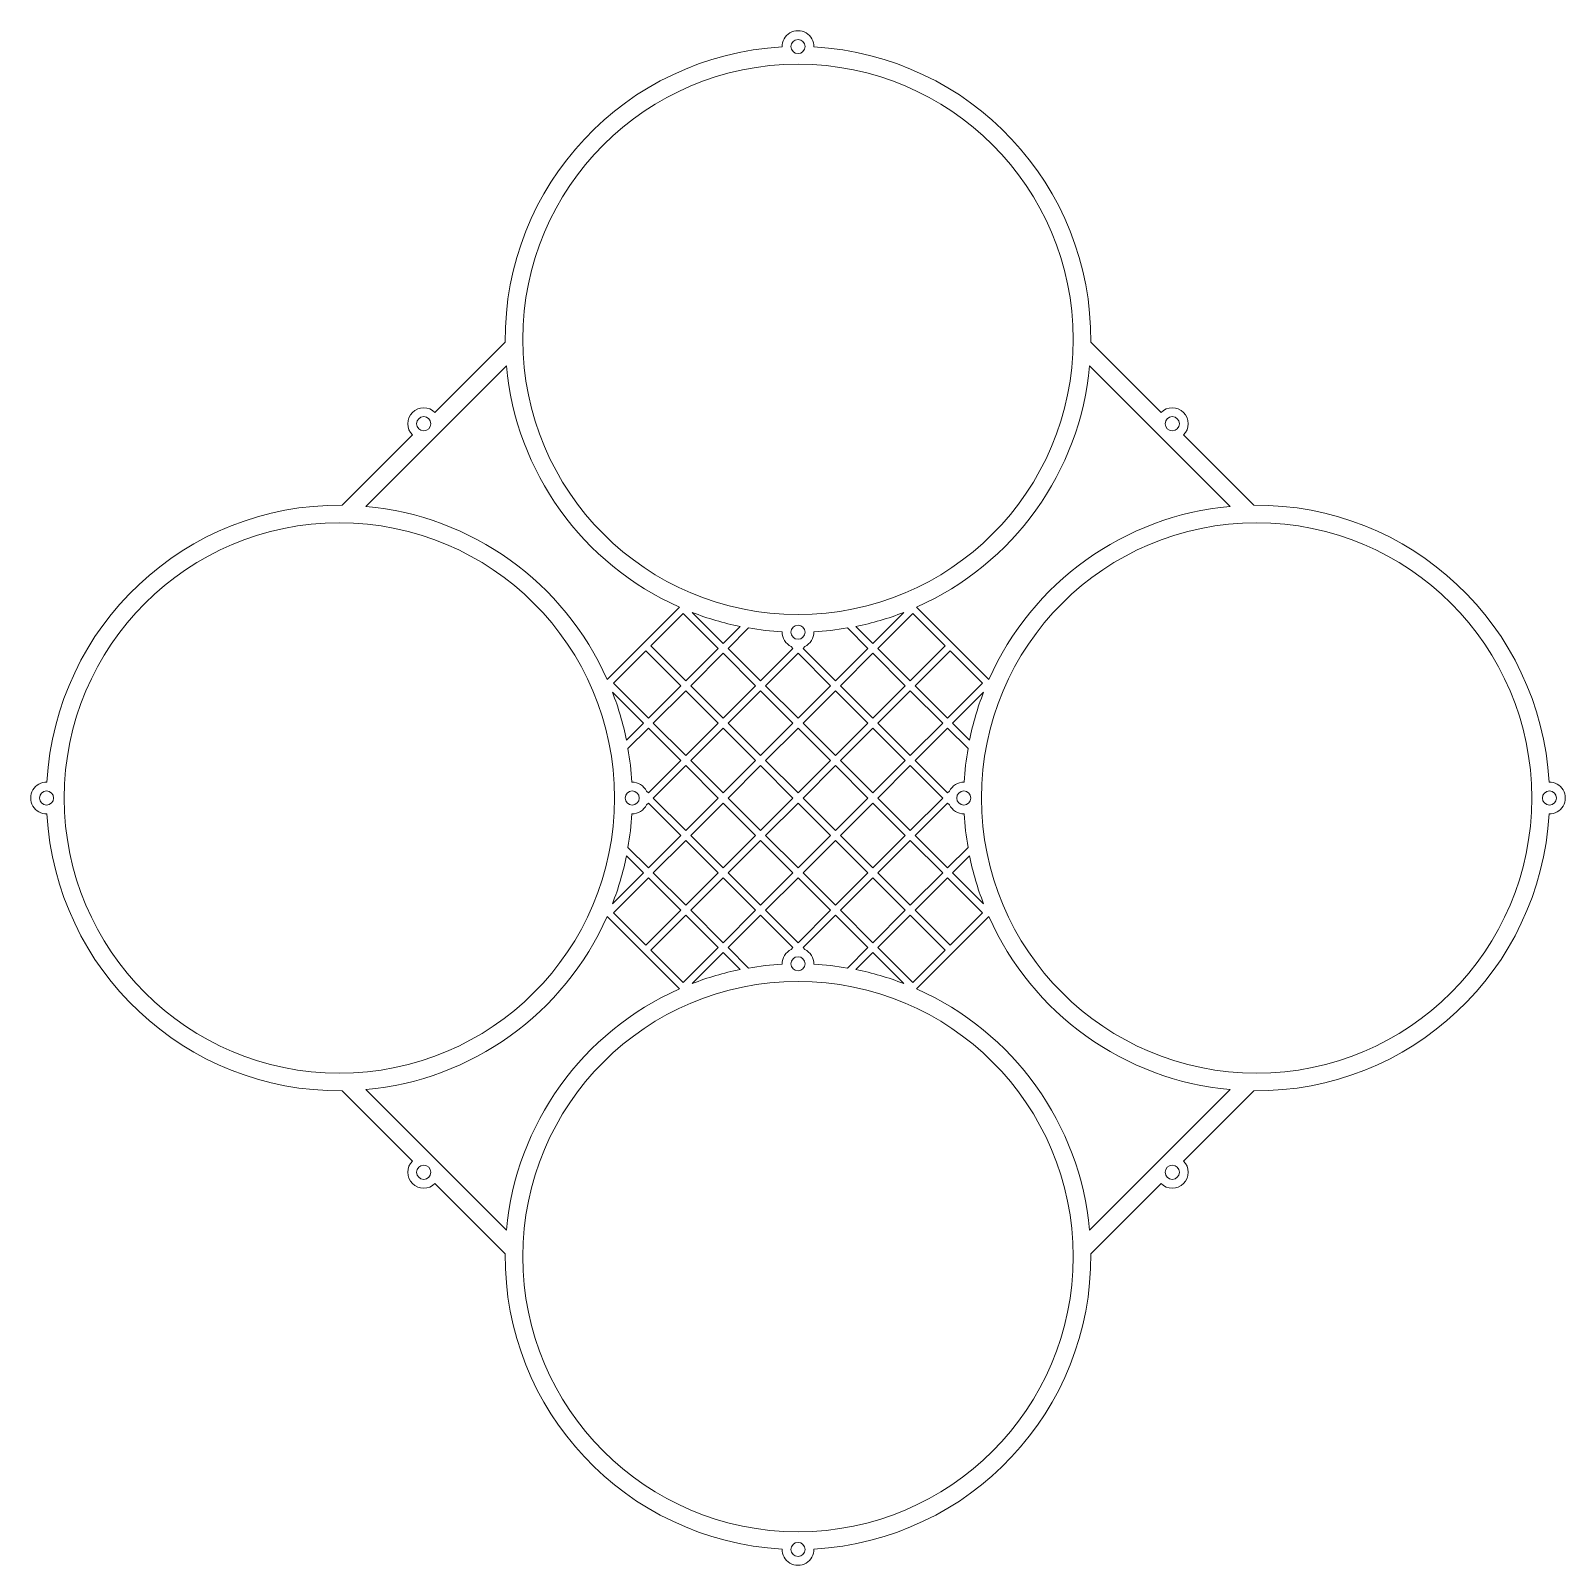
# Model space of a CAD drawing. Header units: millimetres. Extents: x -109 to 109, y -109 to 109.
import ezdxf

# ---------------------------------------------------------------- set-up
doc = ezdxf.new("R2010")
doc.units = ezdxf.units.MM
doc.layers.get('0').update_dxf_attribs({"lineweight": 0})

msp = doc.modelspace()

# ---------------------------------------------------------------- linework, layer by layer
for p, q in [((-51.46, 54.65), (-41.5, 64.61)), ((41.5, 64.61), (51.46, 54.65)), ((-61.24, 41.33), (-41.33, 61.24)), ((41.33, 61.24), (61.24, 41.33)), ((-64.61, 41.5), (-54.65, 51.46)), ((54.65, 51.46), (64.61, 41.5)), ((-16.79, 27.05), (-27.05, 16.79)), ((-16.26, 26.16), (-20.86, 21.57)), ((-11.31, 21.21), (-16.26, 26.16)), ((-10.61, 21.92), (-14.99, 26.3)), ((10.61, 21.92), (14.99, 26.3)), ((11.31, 21.21), (16.26, 26.16)), ((16.26, 26.16), (20.86, 21.57)), ((16.79, 27.05), (27.05, 16.79)), ((-10.61, 21.92), (-8.21, 24.32)), ((-9.9, 21.21), (-7.02, 24.1)), ((9.9, 21.21), (7.02, 24.1)), ((10.61, 21.92), (8.21, 24.32)), ((-21.57, 20.86), (-26.16, 16.26)), ((-16.62, 15.91), (-21.57, 20.86)), ((-15.91, 16.62), (-20.86, 21.57)), ((-15.91, 16.62), (-11.31, 21.21)), ((-15.2, 15.91), (-10.61, 20.51)), ((-6.01, 15.91), (-10.61, 20.51)), ((-5.3, 16.62), (-9.9, 21.21)), ((-5.3, 16.62), (-0.71, 21.21)), ((-4.6, 15.91), (0, 20.51)), ((-0.71, 21.21), (-0.96, 21.46)), ((4.6, 15.91), (0, 20.51)), ((0.71, 21.21), (0.96, 21.46)), ((5.3, 16.62), (0.71, 21.21)), ((5.3, 16.62), (9.9, 21.21)), ((6.01, 15.91), (10.61, 20.51)), ((15.2, 15.91), (10.61, 20.51)), ((15.91, 16.62), (11.31, 21.21)), ((15.91, 16.62), (20.86, 21.57)), ((16.62, 15.91), (21.57, 20.86)), ((21.57, 20.86), (26.16, 16.26)), ((-21.21, 11.31), (-26.16, 16.26)), ((-21.21, 11.31), (-16.62, 15.91)), ((-10.61, 11.31), (-15.2, 15.91)), ((-10.61, 11.31), (-6.01, 15.91)), ((0, 11.31), (-4.6, 15.91)), ((0, 11.31), (4.6, 15.91)), ((10.61, 11.31), (6.01, 15.91)), ((10.61, 11.31), (15.2, 15.91)), ((21.21, 11.31), (16.62, 15.91)), ((21.21, 11.31), (26.16, 16.26)), ((-21.92, 10.61), (-26.3, 14.99)), ((-20.51, 10.61), (-15.91, 15.2)), ((-11.31, 10.61), (-15.91, 15.2)), ((-9.9, 10.61), (-5.3, 15.2)), ((-0.71, 10.61), (-5.3, 15.2)), ((0.71, 10.61), (5.3, 15.2)), ((9.9, 10.61), (5.3, 15.2)), ((11.31, 10.61), (15.91, 15.2)), ((20.51, 10.61), (15.91, 15.2)), ((21.92, 10.61), (26.3, 14.99)), ((-24.32, 8.21), (-21.92, 10.61)), ((-24.1, 7.02), (-21.21, 9.9)), ((-16.62, 5.3), (-21.21, 9.9)), ((-15.91, 6.01), (-20.51, 10.61)), ((-15.91, 6.01), (-11.31, 10.61)), ((-15.2, 5.3), (-10.61, 9.9)), ((-6.01, 5.3), (-10.61, 9.9)), ((-5.3, 6.01), (-9.9, 10.61)), ((-5.3, 6.01), (-0.71, 10.61)), ((-4.6, 5.3), (0, 9.9)), ((4.6, 5.3), (0, 9.9)), ((5.3, 6.01), (0.71, 10.61)), ((5.3, 6.01), (9.9, 10.61)), ((6.01, 5.3), (10.61, 9.9)), ((15.2, 5.3), (10.61, 9.9)), ((15.91, 6.01), (11.31, 10.61)), ((15.91, 6.01), (20.51, 10.61)), ((16.62, 5.3), (21.21, 9.9)), ((24.1, 7.02), (21.21, 9.9)), ((24.32, 8.21), (21.92, 10.61)), ((-21.21, 0.71), (-16.62, 5.3)), ((-20.51, 0), (-15.91, 4.6)), ((-11.31, 0), (-15.91, 4.6)), ((-10.61, 0.71), (-15.2, 5.3)), ((-10.61, 0.71), (-6.01, 5.3)), ((-9.9, 0), (-5.3, 4.6)), ((-0.71, 0), (-5.3, 4.6)), ((0, 0.71), (-4.6, 5.3)), ((0, 0.71), (4.6, 5.3)), ((0.71, 0), (5.3, 4.6)), ((9.9, 0), (5.3, 4.6)), ((10.61, 0.71), (6.01, 5.3)), ((10.61, 0.71), (15.2, 5.3)), ((11.31, 0), (15.91, 4.6)), ((20.51, 0), (15.91, 4.6)), ((21.21, 0.71), (16.62, 5.3)), ((-21.21, 0.71), (-21.46, 0.96)), ((-15.91, -4.6), (-20.51, 0)), ((-15.91, -4.6), (-11.31, 0)), ((5.3, -4.6), (0.71, 0)), ((15.91, -4.6), (11.31, 0)), ((15.91, -4.6), (20.51, 0)), ((21.21, 0.71), (21.46, 0.96)), ((-21.46, -0.96), (-21.21, -0.71)), ((-16.62, -5.3), (-21.21, -0.71)), ((-15.2, -5.3), (-10.61, -0.71)), ((-6.01, -5.3), (-10.61, -0.71)), ((-5.3, -4.6), (-9.9, 0)), ((-5.3, -4.6), (-0.71, 0)), ((-4.6, -5.3), (0, -0.71)), ((4.6, -5.3), (0, -0.71)), ((5.3, -4.6), (9.9, 0)), ((6.01, -5.3), (10.61, -0.71)), ((15.2, -5.3), (10.61, -0.71)), ((16.62, -5.3), (21.21, -0.71)), ((21.46, -0.96), (21.21, -0.71)), ((-21.21, -9.9), (-16.62, -5.3)), ((-20.51, -10.61), (-15.91, -6.01)), ((-11.31, -10.61), (-15.91, -6.01)), ((-10.61, -9.9), (-15.2, -5.3)), ((-10.61, -9.9), (-6.01, -5.3)), ((-9.9, -10.61), (-5.3, -6.01)), ((-0.71, -10.61), (-5.3, -6.01)), ((0, -9.9), (-4.6, -5.3)), ((0, -9.9), (4.6, -5.3)), ((0.71, -10.61), (5.3, -6.01)), ((9.9, -10.61), (5.3, -6.01)), ((10.61, -9.9), (6.01, -5.3)), ((10.61, -9.9), (15.2, -5.3)), ((11.31, -10.61), (15.91, -6.01)), ((20.51, -10.61), (15.91, -6.01)), ((21.21, -9.9), (16.62, -5.3)), ((-21.92, -10.61), (-24.32, -8.21)), ((-21.21, -9.9), (-24.1, -7.02)), ((21.21, -9.9), (24.1, -7.02)), ((21.92, -10.61), (24.32, -8.21)), ((-26.3, -14.99), (-21.92, -10.61)), ((-15.91, -15.2), (-20.51, -10.61)), ((-15.91, -15.2), (-11.31, -10.61)), ((-5.3, -15.2), (-9.9, -10.61)), ((-5.3, -15.2), (-0.71, -10.61)), ((5.3, -15.2), (0.71, -10.61)), ((5.3, -15.2), (9.9, -10.61)), ((15.91, -15.2), (11.31, -10.61)), ((15.91, -15.2), (20.51, -10.61)), ((26.3, -14.99), (21.92, -10.61)), ((-26.16, -16.26), (-21.21, -11.31)), ((-16.62, -15.91), (-21.21, -11.31)), ((-15.2, -15.91), (-10.61, -11.31)), ((-6.01, -15.91), (-10.61, -11.31)), ((-4.6, -15.91), (0, -11.31)), ((4.6, -15.91), (0, -11.31)), ((6.01, -15.91), (10.61, -11.31)), ((15.2, -15.91), (10.61, -11.31)), ((16.62, -15.91), (21.21, -11.31)), ((26.16, -16.26), (21.21, -11.31)), ((-27.05, -16.79), (-16.79, -27.05)), ((-26.16, -16.26), (-21.57, -20.86)), ((-21.57, -20.86), (-16.62, -15.91)), ((-20.86, -21.57), (-15.91, -16.62)), ((-11.31, -21.21), (-15.91, -16.62)), ((-10.61, -20.51), (-15.2, -15.91)), ((-10.61, -20.51), (-6.01, -15.91)), ((-9.9, -21.21), (-5.3, -16.62)), ((-0.71, -21.21), (-5.3, -16.62)), ((0, -20.51), (-4.6, -15.91)), ((0, -20.51), (4.6, -15.91)), ((0.71, -21.21), (5.3, -16.62)), ((9.9, -21.21), (5.3, -16.62)), ((10.61, -20.51), (6.01, -15.91)), ((10.61, -20.51), (15.2, -15.91)), ((11.31, -21.21), (15.91, -16.62)), ((20.86, -21.57), (15.91, -16.62)), ((21.57, -20.86), (16.62, -15.91)), ((16.79, -27.05), (27.05, -16.79)), ((21.57, -20.86), (26.16, -16.26)), ((-20.86, -21.57), (-16.26, -26.16)), ((-16.26, -26.16), (-11.31, -21.21)), ((-7.02, -24.1), (-9.9, -21.21)), ((-0.96, -21.46), (-0.71, -21.21)), ((0.96, -21.46), (0.71, -21.21)), ((7.02, -24.1), (9.9, -21.21)), ((16.26, -26.16), (11.31, -21.21)), ((16.26, -26.16), (20.86, -21.57)), ((-14.99, -26.3), (-10.61, -21.92)), ((-8.21, -24.32), (-10.61, -21.92)), ((8.21, -24.32), (10.61, -21.92)), ((14.99, -26.3), (10.61, -21.92)), ((-64.61, -41.5), (-54.65, -51.46)), ((-61.24, -41.33), (-41.33, -61.24)), ((61.24, -41.33), (41.33, -61.24)), ((64.61, -41.5), (54.65, -51.46)), ((-51.46, -54.65), (-41.5, -64.61)), ((51.46, -54.65), (41.5, -64.61))]:
    msp.add_line(p, q)
for centre, radius in [((0, 106.5), 1), ((0, 65), 39), ((-53.05, 53.05), 1), ((53.05, 53.05), 1), ((-65, 0), 39), ((65, 0), 39), ((0, 23.5), 1), ((-106.5, 0), 1), ((-23.5, 0), 1), ((23.5, 0), 1), ((106.5, 0), 1), ((0, -23.5), 1), ((0, -65), 39), ((-53.05, -53.05), 1), ((53.05, -53.05), 1), ((0, -106.5), 1)]:
    msp.add_circle(centre, radius)
for centre, radius, start, end in [((0, 106.5), 2.25, 358.4466, 181.5534), ((0, 65), 41.5, 93.1068, 180.5376), ((0, 65), 41.5, 359.4624, 86.8932), ((0, 65), 41.5, 185.1932, 246.1327), ((0, 65), 41.5, 293.8673, 354.8068), ((-53.05, 53.05), 2.25, 45, 225), ((53.05, 53.05), 2.25, 315, 135), ((-65, 0), 41.5, 89.4624, 176.8932), ((-65, 0), 41.5, 23.8673, 84.8068), ((65, 0), 41.5, 95.1932, 156.1327), ((65, 0), 41.5, 3.1068, 90.5376), ((0, 65), 41.5, 248.8304, 258.5937), ((0, 65), 41.5, 281.4063, 291.1696), ((0, 65), 41.5, 260.2676, 266.8932), ((0, 65), 41.5, 273.1068, 279.7324), ((0, 23.5), 2.25, 178.4466, 244.7979), ((0, 23.5), 2.25, 295.2021, 1.5534), ((-65, 0), 41.5, 11.4063, 21.1696), ((65, 0), 41.5, 158.8304, 168.5937), ((-65, 0), 41.5, 3.1068, 9.7324), ((65, 0), 41.5, 170.2676, 176.8932), ((-106.5, 0), 2.25, 88.4466, 271.5534), ((-23.5, 0), 2.25, 25.2021, 91.5534), ((23.5, 0), 2.25, 88.4466, 154.7979), ((106.5, 0), 2.25, 268.4466, 91.5534), ((-23.5, 0), 2.25, 268.4466, 334.7979), ((23.5, 0), 2.25, 205.2021, 271.5534), ((-65, 0), 41.5, 183.1068, 270.5376), ((-65, 0), 41.5, 350.2676, 356.8932), ((65, 0), 41.5, 183.1068, 189.7324), ((65, 0), 41.5, 269.4624, 356.8932), ((-65, 0), 41.5, 338.8304, 348.5937), ((65, 0), 41.5, 191.4063, 201.1696), ((-65, 0), 41.5, 275.1932, 336.1327), ((65, 0), 41.5, 203.8673, 264.8068), ((0, -23.5), 2.25, 115.2021, 181.5534), ((0, -23.5), 2.25, 358.4466, 64.7979), ((0, -65), 41.5, 93.1068, 99.7324), ((0, -65), 41.5, 80.2676, 86.8932), ((0, -65), 41.5, 101.4063, 111.1696), ((0, -65), 41.5, 68.8304, 78.5937), ((0, -65), 41.5, 113.8673, 174.8068), ((0, -65), 41.5, 5.1932, 66.1327), ((-53.05, -53.05), 2.25, 135, 315), ((53.05, -53.05), 2.25, 225, 45), ((0, -65), 41.5, 179.4624, 266.8932), ((0, -65), 41.5, 273.1068, 0.5376), ((0, -106.5), 2.25, 178.4466, 1.5534)]:
    msp.add_arc(centre, radius, start, end)

doc.saveas('drawing.dxf')
